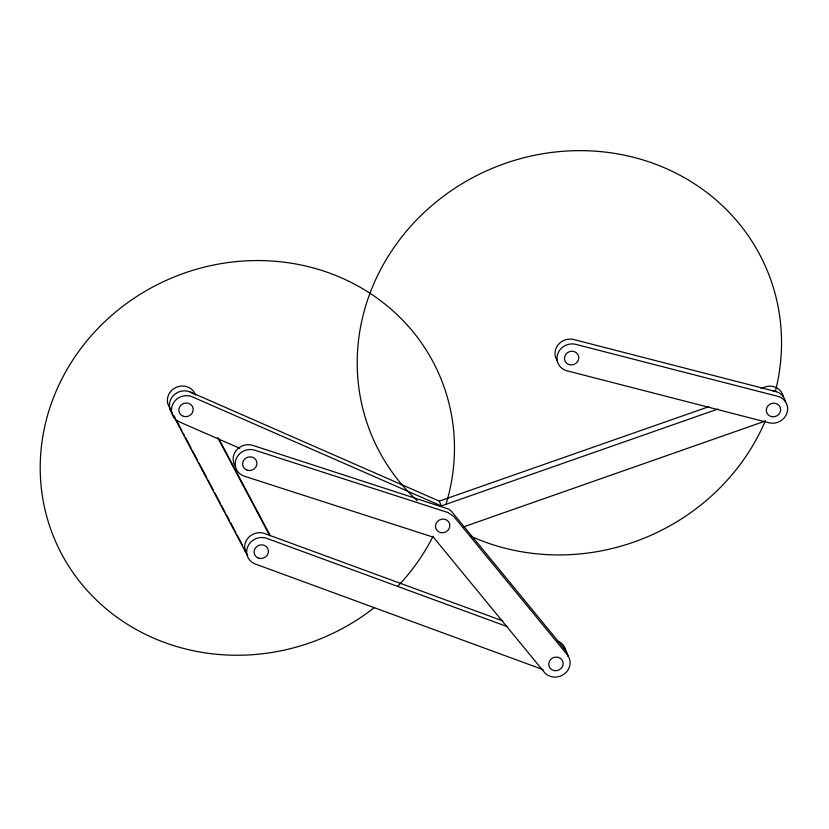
<?xml version="1.0" encoding="UTF-8"?>
<svg xmlns="http://www.w3.org/2000/svg" width="829" height="829" viewBox="0 0 829 829"><rect width="100%" height="100%" fill="white"/><g stroke="black" fill="none" stroke-linecap="round" stroke-linejoin="round"><path stroke-width="1.24" d="M190.183 391.972L439.266 501.13L708.64 406.759M761.053 388.397L765.934 386.687A14.528 13.554 -22.9 0 1 783.208 396.096M239.819 448.313L179.427 421.92A14.528 13.554 -22.9 0 1 172.94 403.878A14.528 13.554 -22.9 0 1 192.214 396.79L441.297 505.949L717.987 409.018M463.256 526.985L765.322 421.039M776.545 391.713L573.751 339.538A14.528 13.554 -22.9 0 0 557.917 345.051A14.528 13.554 -22.9 0 0 557.347 360.874M502.757 620.9L264.752 533.555A14.528 13.554 -22.9 0 0 247.622 538.56A14.528 13.554 -22.9 0 0 247.726 555.389M507.224 626.61L266.793 538.363A14.528 13.554 -22.9 0 0 247.861 546.352A14.528 13.554 -22.9 0 0 255.301 564.01L543.099 669.635M564.984 649.573L451.722 511.597L449.028 509.234L252.752 445.38A14.528 13.554 -22.9 0 0 236.317 450.344A14.528 13.554 -22.9 0 0 235.581 466.551M195.644 395.132L193.82 391.702A14.528 13.554 -22.9 0 0 175.572 387.651A14.528 13.554 -22.9 0 0 168.069 404.583L170.484 409.163M218.669 438.5L270.192 535.513M217.675 437.608L269.798 535.762M174.121 416.023L175.333 418.313M176.546 420.604L181.997 430.904M183.209 433.184L184.421 435.474M185.634 437.764L191.084 448.064M192.287 450.344L197.737 460.644M198.95 462.934L206.825 477.805M208.038 480.095L213.488 490.395M214.701 492.685L220.151 502.975M221.364 505.265L224.991 512.125M226.203 514.415L229.229 520.135M230.441 522.425L235.892 532.726M237.104 535.016L242.555 545.306M170.1 409.402L245.798 552.415M439.266 501.13L441.297 505.949M373.983 607.864A209.188 195.167 -22.9 0 1 52.237 533.337A209.188 195.167 -22.9 0 1 241.736 261.135A209.188 195.167 -22.9 0 1 445.909 504.55M433.09 536.29A209.188 195.167 -22.9 0 1 397.806 586.217M417.308 500.778A214.276 199.903 -22.9 0 1 513.887 160.546A214.276 199.903 -22.9 0 1 775.322 391.506M765.385 420.749A214.276 199.903 -22.9 0 1 470.333 536.021M245.695 550.57A14.528 13.554 -22.9 0 1 243.767 547.596M171.81 412.687A14.528 13.554 -22.9 0 1 174.391 394.614A14.528 13.554 -22.9 0 1 193.416 393.92M557.399 640.962A14.528 13.554 -22.9 0 1 565.948 651.563M563.596 648.205A14.528 13.554 -22.9 0 1 567.989 656.381M772.949 391.008A14.528 13.554 -22.9 0 1 785.467 402.034M778.576 396.531L575.782 344.356A14.528 13.554 -22.9 0 0 557.865 353.62A14.528 13.554 -22.9 0 0 566.083 370.573L768.877 422.749A14.528 13.554 -22.9 0 0 786.804 413.474A14.528 13.554 -22.9 0 0 778.576 396.531M447.784 512.467L254.793 450.188A14.528 13.554 -22.9 0 0 236.172 458.872A14.528 13.554 -22.9 0 0 244.358 476.198L433.432 537.213L544.446 672.433A14.528 13.554 -22.9 0 0 564.642 673.728A14.528 13.554 -22.9 0 0 567.015 654.392L453.753 516.415L447.784 512.467M771.934 416.738A7.264 6.777 -22.9 0 0 780.317 407.578A7.264 6.777 -22.9 0 0 768.151 405.63A7.264 6.777 -22.9 0 0 771.934 416.738M258.596 558.155A7.264 6.777 -22.9 0 0 268.368 550.342A7.264 6.777 -22.9 0 0 256.793 546.508A7.264 6.777 -22.9 0 0 258.596 558.155M183.364 416.324A7.264 6.777 -22.9 0 0 193.136 408.51A7.264 6.777 -22.9 0 0 181.561 404.676A7.264 6.777 -22.9 0 0 183.364 416.324M554.394 670.651A7.264 6.777 -22.9 0 0 562.787 661.49A7.264 6.777 -22.9 0 0 550.622 659.542A7.264 6.777 -22.9 0 0 554.394 670.651M441.142 532.674A7.264 6.777 -22.9 0 0 449.525 523.513A7.264 6.777 -22.9 0 0 437.36 521.565A7.264 6.777 -22.9 0 0 441.142 532.674M247.125 470.167A7.264 6.777 -22.9 0 0 256.897 462.354A7.264 6.777 -22.9 0 0 245.322 458.52A7.264 6.777 -22.9 0 0 247.125 470.167M568.953 364.563A7.264 6.777 -22.9 0 0 578.725 356.76A7.264 6.777 -22.9 0 0 567.15 352.926A7.264 6.777 -22.9 0 0 568.953 364.563"/></g></svg>
